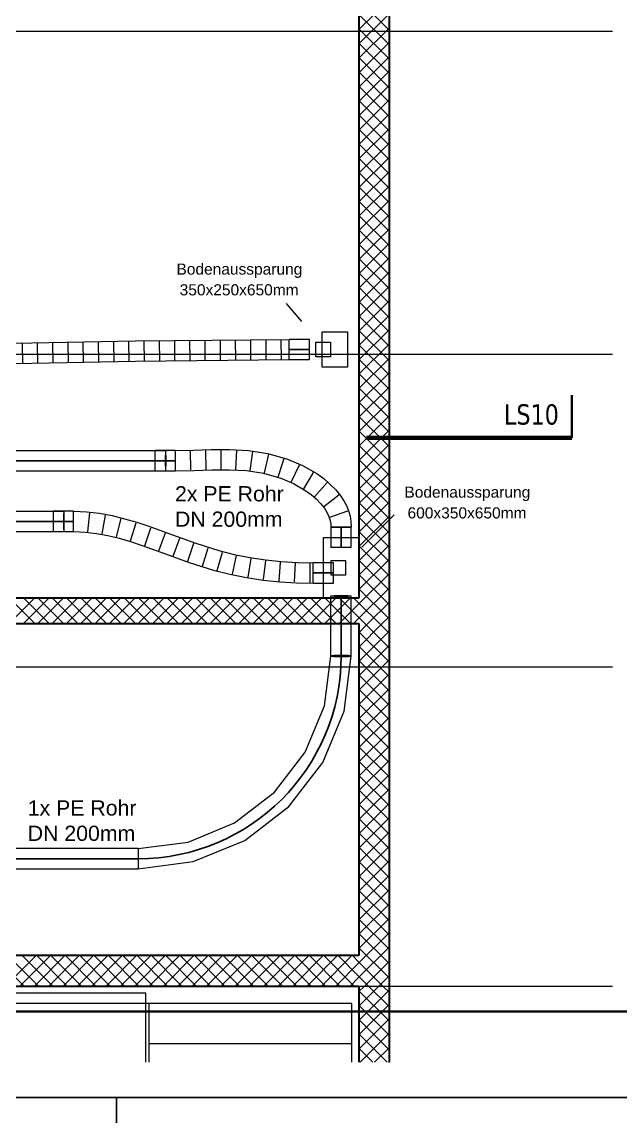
# Model space of a CAD drawing. Extents: x -982 to 937, y -179 to 616.
# Drawn here: x 174 to 292, y -179.5 to 37.4 of the extents above; entities that cross this region are included whole.
import ezdxf
from ezdxf.lldxf.tags import DXFTag

# ---------------------------------------------------------------- set-up
doc = ezdxf.new("R2010")
doc.units = 0
doc.layers.get('0').update_dxf_attribs({"lineweight": 13})
for name, color, linetype, lineweight, true_color in [('A-____-MATC-OTLN', 7, 'Strichpunkt - Mittel', 40, 0x0080ff), ('A-DETL-____-OTLN', 5, 'Continuous', 9, 0x0000ff), ('EL01_WAN_Röhre Boden', 7, 'Continuous', 13, 0xff6666), ('EL01_WAN_Röhre Boden Typ', 1, 'Continuous', 13, 0xff0000), ('G-____-____-SYMB', 7, 'Strichpunkt - Weit', 5, 0x008080)]:
    doc.layers.add(name, color=color, linetype=linetype, lineweight=lineweight, true_color=true_color)
for name, color, linetype, lineweight in [('A-DETL-GENF-HDLN', 7, '_Verdeckte Linien_', 9), ('A-WALL-____-MCUT', 7, 'Continuous', 35), ('A-WALL-____-PATT', 7, 'Continuous', 35), ('C-PRKG-____-HDLN', 7, '_Verdeckte Linien_', 9), ('S-GRID-____-OTLN', 7, 'Continuous', 5)]:
    doc.layers.add(name, color=color, linetype=linetype, lineweight=lineweight)
doc.styles.get("Standard").update_dxf_attribs({"font": 'arial.ttf'})
tags = doc.linetypes.add('_Rasterlinie_', pattern=[0.375, 0.2, -0.05, 0.075, -0.05]).pattern_tags.tags
tags[10:11] = [DXFTag(74, 4), DXFTag(75, 0), DXFTag(340, '0'), DXFTag(46, 1.0), DXFTag(50, 0.0), DXFTag(44, 0.0), DXFTag(45, 0.0)]
tags[8:9] = [DXFTag(74, 4), DXFTag(75, 0), DXFTag(340, '0'), DXFTag(46, 1.0), DXFTag(50, 0.0), DXFTag(44, 0.0), DXFTag(45, 0.0)]
tags[6:7] = [DXFTag(74, 4), DXFTag(75, 0), DXFTag(340, '0'), DXFTag(46, 1.0), DXFTag(50, 0.0), DXFTag(44, 0.0), DXFTag(45, 0.0)]
tags[4:5] = [DXFTag(74, 4), DXFTag(75, 0), DXFTag(340, '0'), DXFTag(46, 1.0), DXFTag(50, 0.0), DXFTag(44, 0.0), DXFTag(45, 0.0)]
tags = doc.linetypes.add('_Schnittlinie_', pattern=[0.3, 0.15, -0.05, 0.05, -0.05]).pattern_tags.tags
tags[10:11] = [DXFTag(74, 4), DXFTag(75, 0), DXFTag(340, '0'), DXFTag(46, 1.0), DXFTag(50, 0.0), DXFTag(44, 0.0), DXFTag(45, 0.0)]
tags[8:9] = [DXFTag(74, 4), DXFTag(75, 0), DXFTag(340, '0'), DXFTag(46, 1.0), DXFTag(50, 0.0), DXFTag(44, 0.0), DXFTag(45, 0.0)]
tags[6:7] = [DXFTag(74, 4), DXFTag(75, 0), DXFTag(340, '0'), DXFTag(46, 1.0), DXFTag(50, 0.0), DXFTag(44, 0.0), DXFTag(45, 0.0)]
tags[4:5] = [DXFTag(74, 4), DXFTag(75, 0), DXFTag(340, '0'), DXFTag(46, 1.0), DXFTag(50, 0.0), DXFTag(44, 0.0), DXFTag(45, 0.0)]
tags = doc.linetypes.add('_Strichliert - Fein_', pattern=[0.15, 0.1, -0.05]).pattern_tags.tags
tags[6:7] = [DXFTag(74, 4), DXFTag(75, 0), DXFTag(340, '0'), DXFTag(46, 1.0), DXFTag(50, 0.0), DXFTag(44, 0.0), DXFTag(45, 0.0)]
tags[4:5] = [DXFTag(74, 4), DXFTag(75, 0), DXFTag(340, '0'), DXFTag(46, 1.0), DXFTag(50, 0.0), DXFTag(44, 0.0), DXFTag(45, 0.0)]
tags = doc.linetypes.add('_Verdeckte Linien_', pattern=[0.15, 0.1, -0.05]).pattern_tags.tags
tags[6:7] = [DXFTag(74, 4), DXFTag(75, 0), DXFTag(340, '0'), DXFTag(46, 1.0), DXFTag(50, 0.0), DXFTag(44, 0.0), DXFTag(45, 0.0)]
tags[4:5] = [DXFTag(74, 4), DXFTag(75, 0), DXFTag(340, '0'), DXFTag(46, 1.0), DXFTag(50, 0.0), DXFTag(44, 0.0), DXFTag(45, 0.0)]
tags = doc.linetypes.add('ACAD_ISO03W100', pattern=[30, 12, -18]).pattern_tags.tags
tags[6:7] = [DXFTag(74, 4), DXFTag(75, 0), DXFTag(340, '0'), DXFTag(46, 0.0), DXFTag(50, 0.0), DXFTag(44, 0.0), DXFTag(45, 0.0)]
tags[4:5] = [DXFTag(74, 4), DXFTag(75, 0), DXFTag(340, '0'), DXFTag(46, 0.0), DXFTag(50, 0.0), DXFTag(44, 0.0), DXFTag(45, 0.0)]
tags = doc.linetypes.add('Strichpunkt - Mittel', pattern=[0.35, 0.15, -0.1, 0, -0.1]).pattern_tags.tags
tags[10:11] = [DXFTag(74, 4), DXFTag(75, 0), DXFTag(340, '0'), DXFTag(46, 1.0), DXFTag(50, 0.0), DXFTag(44, 0.0), DXFTag(45, 0.0)]
tags[8:9] = [DXFTag(74, 4), DXFTag(75, 0), DXFTag(340, '0'), DXFTag(46, 1.0), DXFTag(50, 0.0), DXFTag(44, 0.0), DXFTag(45, 0.0)]
tags[6:7] = [DXFTag(74, 4), DXFTag(75, 0), DXFTag(340, '0'), DXFTag(46, 1.0), DXFTag(50, 0.0), DXFTag(44, 0.0), DXFTag(45, 0.0)]
tags[4:5] = [DXFTag(74, 4), DXFTag(75, 0), DXFTag(340, '0'), DXFTag(46, 1.0), DXFTag(50, 0.0), DXFTag(44, 0.0), DXFTag(45, 0.0)]
tags = doc.linetypes.add('Strichpunkt - Weit', pattern=[0.5, 0.2, -0.15, 0, -0.15]).pattern_tags.tags
tags[10:11] = [DXFTag(74, 4), DXFTag(75, 0), DXFTag(340, '0'), DXFTag(46, 1.0), DXFTag(50, 0.0), DXFTag(44, 0.0), DXFTag(45, 0.0)]
tags[8:9] = [DXFTag(74, 4), DXFTag(75, 0), DXFTag(340, '0'), DXFTag(46, 1.0), DXFTag(50, 0.0), DXFTag(44, 0.0), DXFTag(45, 0.0)]
tags[6:7] = [DXFTag(74, 4), DXFTag(75, 0), DXFTag(340, '0'), DXFTag(46, 1.0), DXFTag(50, 0.0), DXFTag(44, 0.0), DXFTag(45, 0.0)]
tags[4:5] = [DXFTag(74, 4), DXFTag(75, 0), DXFTag(340, '0'), DXFTag(46, 1.0), DXFTag(50, 0.0), DXFTag(44, 0.0), DXFTag(45, 0.0)]
tags = doc.linetypes.add('STRICHPUNKT2', pattern=[12.7, 6.35, -3.175, 0, -3.175]).pattern_tags.tags
tags[10:11] = [DXFTag(74, 4), DXFTag(75, 0), DXFTag(340, '0'), DXFTag(46, 0.0), DXFTag(50, 0.0), DXFTag(44, 0.0), DXFTag(45, 0.0)]
tags[8:9] = [DXFTag(74, 4), DXFTag(75, 0), DXFTag(340, '0'), DXFTag(46, 0.0), DXFTag(50, 0.0), DXFTag(44, 0.0), DXFTag(45, 0.0)]
tags[6:7] = [DXFTag(74, 4), DXFTag(75, 0), DXFTag(340, '0'), DXFTag(46, 0.0), DXFTag(50, 0.0), DXFTag(44, 0.0), DXFTag(45, 0.0)]
tags[4:5] = [DXFTag(74, 4), DXFTag(75, 0), DXFTag(340, '0'), DXFTag(46, 0.0), DXFTag(50, 0.0), DXFTag(44, 0.0), DXFTag(45, 0.0)]

# ---------------------------------------------------------------- blocks, each defined once
blk = doc.blocks.new('Referenz-A0UJ2GQRXE', base_point=(-954.02, -167.52))
at = {"layer": 'A-____-MATC-OTLN', "color": 0, "linetype": 'Strichpunkt - Mittel', "ltscale": 0.4}
blk.add_line((-948.54, -157.51), (367.82, -157.51), dxfattribs=at)
at = {"layer": 'A-DETL-____-OTLN', "color": 0, "linetype": '_Strichliert - Fein_', "ltscale": 0.13}
blk.add_ellipse((-9426.94, -451.28), major_axis=(9731, 283.76), ratio=1, start_param=0, end_param=0.03168, dxfattribs=at)
at = {"layer": 'A-DETL-GENF-HDLN', "color": 0, "linetype": '_Verdeckte Linien_', "ltscale": 0.13}
for p, q in [((198.94, -155.91), (198.94, -163.91)), ((238.94, -155.91), (198.94, -155.91)), ((238.94, -163.91), (238.94, -155.91)), ((198.94, -163.91), (198.94, -167.52)), ((238.94, -163.91), (198.94, -163.91)), ((238.94, -163.91), (198.94, -163.91)), ((238.94, -167.52), (238.94, -163.91))]:
    blk.add_line(p, q, dxfattribs=at)
at = {"layer": 'A-WALL-____-MCUT', "color": 0, "linetype": 'Continuous', "ltscale": 0.35}
for p, q in [((246.34, -152.51), (246.34, 522.59)), ((240.34, 68.89), (240.34, -76.11)), ((240.34, -76.11), (99.74, -76.11)), ((99.74, -81.11), (240.34, -81.11)), ((240.34, -81.11), (240.34, -146.51)), ((240.34, -146.51), (99.74, -146.51)), ((90.34, -152.51), (240.34, -152.51)), ((240.34, -152.51), (240.34, -167.52)), ((246.34, -167.52), (246.34, -152.51))]:
    blk.add_line(p, q, dxfattribs=at)
at = {"layer": 'A-WALL-____-PATT', "color": 0, "linetype": 'Continuous', "lineweight": 9, "ltscale": 0.13}
for p, q in [((240.34, 35.91), (246.34, 41.91)), ((246.34, 35.72), (240.34, 41.72)), ((240.34, 33.08), (246.34, 39.08)), ((246.34, 32.89), (240.34, 38.89)), ((240.34, 30.25), (246.34, 36.25)), ((246.34, 30.06), (240.34, 36.06)), ((240.34, 27.42), (246.34, 33.42)), ((246.34, 27.23), (240.34, 33.23)), ((240.34, 24.59), (246.34, 30.59)), ((246.34, 24.4), (240.34, 30.4)), ((240.34, 21.76), (246.34, 27.76)), ((246.34, 21.57), (240.34, 27.57)), ((240.34, 18.94), (246.34, 24.94)), ((246.34, 18.75), (240.34, 24.75)), ((240.34, 16.11), (246.34, 22.11)), ((246.34, 15.92), (240.34, 21.92)), ((240.34, 13.28), (246.34, 19.28)), ((246.34, 13.09), (240.34, 19.09)), ((240.34, 10.45), (246.34, 16.45)), ((246.34, 10.26), (240.34, 16.26)), ((240.34, 7.62), (246.34, 13.62)), ((246.34, 7.43), (240.34, 13.43)), ((240.34, 4.79), (246.34, 10.79)), ((246.34, 4.6), (240.34, 10.6)), ((240.34, 1.96), (246.34, 7.96)), ((246.34, 1.78), (240.34, 7.78)), ((240.34, -0.86), (246.34, 5.14)), ((246.34, -1.05), (240.34, 4.95)), ((240.34, -3.69), (246.34, 2.31)), ((246.34, -3.88), (240.34, 2.12)), ((240.34, -6.52), (246.34, -0.52)), ((246.34, -6.71), (240.34, -0.71)), ((240.34, -9.35), (246.34, -3.35)), ((246.34, -9.54), (240.34, -3.54)), ((240.34, -12.18), (246.34, -6.18)), ((246.34, -12.37), (240.34, -6.37)), ((240.34, -15.01), (246.34, -9.01)), ((246.34, -15.19), (240.34, -9.19)), ((240.34, -17.83), (246.34, -11.83)), ((246.34, -18.02), (240.34, -12.02)), ((240.34, -20.66), (246.34, -14.66)), ((246.34, -20.85), (240.34, -14.85)), ((240.34, -23.49), (246.34, -17.49)), ((246.34, -23.68), (240.34, -17.68)), ((240.34, -26.32), (246.34, -20.32)), ((246.34, -26.51), (240.34, -20.51)), ((240.34, -29.15), (246.34, -23.15)), ((246.34, -29.34), (240.34, -23.34)), ((240.34, -31.98), (246.34, -25.98)), ((246.34, -32.17), (240.34, -26.17)), ((240.34, -34.8), (246.34, -28.8)), ((246.34, -34.99), (240.34, -28.99)), ((240.34, -37.63), (246.34, -31.63)), ((246.34, -37.82), (240.34, -31.82)), ((240.34, -40.46), (246.34, -34.46)), ((246.34, -40.65), (240.34, -34.65)), ((240.34, -43.29), (246.34, -37.29)), ((246.34, -43.48), (240.34, -37.48)), ((240.34, -46.12), (246.34, -40.12)), ((246.34, -46.31), (240.34, -40.31)), ((240.34, -48.95), (246.34, -42.95)), ((246.34, -49.14), (240.34, -43.14)), ((240.34, -51.78), (246.34, -45.78)), ((246.34, -51.96), (240.34, -45.96)), ((240.34, -54.6), (246.34, -48.6)), ((246.34, -54.79), (240.34, -48.79)), ((240.34, -57.43), (246.34, -51.43)), ((246.34, -57.62), (240.34, -51.62)), ((240.34, -60.26), (246.34, -54.26)), ((246.34, -60.45), (240.34, -54.45)), ((240.34, -63.09), (246.34, -57.09)), ((246.34, -63.28), (240.34, -57.28)), ((240.34, -65.92), (246.34, -59.92)), ((246.34, -66.11), (240.34, -60.11)), ((240.34, -68.75), (246.34, -62.75)), ((246.34, -68.93), (240.34, -62.93)), ((240.34, -71.57), (246.34, -65.57)), ((246.34, -71.76), (240.34, -65.76)), ((240.34, -74.4), (246.34, -68.4)), ((246.34, -74.59), (240.34, -68.59)), ((240.34, -77.23), (246.34, -71.23)), ((246.34, -77.42), (240.34, -71.42)), ((240.34, -80.06), (246.34, -74.06)), ((246.34, -80.25), (240.34, -74.25)), ((171.41, -81.11), (176.41, -76.11)), ((176.49, -81.11), (171.49, -76.11)), ((174.24, -81.11), (179.24, -76.11)), ((179.32, -81.11), (174.32, -76.11)), ((177.07, -81.11), (182.07, -76.11)), ((182.15, -81.11), (177.15, -76.11)), ((179.9, -81.11), (184.9, -76.11)), ((184.97, -81.11), (179.97, -76.11)), ((182.72, -81.11), (187.72, -76.11)), ((187.8, -81.11), (182.8, -76.11)), ((185.55, -81.11), (190.55, -76.11)), ((190.63, -81.11), (185.63, -76.11)), ((188.38, -81.11), (193.38, -76.11)), ((193.46, -81.11), (188.46, -76.11)), ((191.21, -81.11), (196.21, -76.11)), ((196.29, -81.11), (191.29, -76.11)), ((194.04, -81.11), (199.04, -76.11)), ((199.12, -81.11), (194.12, -76.11)), ((196.87, -81.11), (201.87, -76.11)), ((201.94, -81.11), (196.94, -76.11)), ((199.7, -81.11), (204.7, -76.11)), ((204.77, -81.11), (199.77, -76.11)), ((202.52, -81.11), (207.52, -76.11)), ((207.6, -81.11), (202.6, -76.11)), ((205.35, -81.11), (210.35, -76.11)), ((210.43, -81.11), (205.43, -76.11)), ((208.18, -81.11), (213.18, -76.11)), ((213.26, -81.11), (208.26, -76.11)), ((211.01, -81.11), (216.01, -76.11)), ((216.09, -81.11), (211.09, -76.11)), ((213.84, -81.11), (218.84, -76.11)), ((218.92, -81.11), (213.92, -76.11)), ((216.67, -81.11), (221.67, -76.11)), ((221.74, -81.11), (216.74, -76.11)), ((219.49, -81.11), (224.49, -76.11)), ((224.57, -81.11), (219.57, -76.11)), ((222.32, -81.11), (227.32, -76.11)), ((227.4, -81.11), (222.4, -76.11)), ((225.15, -81.11), (230.15, -76.11)), ((230.23, -81.11), (225.23, -76.11)), ((227.98, -81.11), (232.98, -76.11)), ((233.06, -81.11), (228.06, -76.11)), ((230.81, -81.11), (235.81, -76.11)), ((235.89, -81.11), (230.89, -76.11)), ((233.64, -81.11), (238.64, -76.11)), ((238.71, -81.11), (233.71, -76.11)), ((236.47, -81.11), (240.34, -77.23)), ((240.34, -79.91), (236.54, -76.11)), ((240.34, -77.08), (239.37, -76.11)), ((244.37, -81.11), (240.34, -77.08)), ((242.12, -81.11), (246.34, -76.89)), ((239.29, -81.11), (240.34, -80.06)), ((241.54, -81.11), (240.34, -79.91)), ((244.95, -81.11), (246.34, -79.72)), ((240.34, -82.89), (242.12, -81.11)), ((240.34, -85.72), (244.95, -81.11)), ((246.34, -85.91), (241.54, -81.11)), ((246.34, -83.08), (244.37, -81.11)), ((240.34, -88.54), (246.34, -82.54)), ((246.34, -88.73), (240.34, -82.73)), ((240.34, -91.37), (246.34, -85.37)), ((246.34, -91.56), (240.34, -85.56)), ((240.34, -94.2), (246.34, -88.2)), ((246.34, -94.39), (240.34, -88.39)), ((240.34, -97.03), (246.34, -91.03)), ((246.34, -97.22), (240.34, -91.22)), ((240.34, -99.86), (246.34, -93.86)), ((246.34, -100.05), (240.34, -94.05)), ((240.34, -102.69), (246.34, -96.69)), ((246.34, -102.88), (240.34, -96.88)), ((240.34, -105.52), (246.34, -99.52)), ((246.34, -105.7), (240.34, -99.7)), ((240.34, -108.34), (246.34, -102.34)), ((246.34, -108.53), (240.34, -102.53)), ((240.34, -111.17), (246.34, -105.17)), ((246.34, -111.36), (240.34, -105.36)), ((240.34, -114), (246.34, -108)), ((246.34, -114.19), (240.34, -108.19)), ((240.34, -116.83), (246.34, -110.83)), ((246.34, -117.02), (240.34, -111.02)), ((240.34, -119.66), (246.34, -113.66)), ((246.34, -119.85), (240.34, -113.85)), ((240.34, -122.49), (246.34, -116.49)), ((246.34, -122.67), (240.34, -116.67)), ((240.34, -125.31), (246.34, -119.31)), ((246.34, -125.5), (240.34, -119.5)), ((240.34, -128.14), (246.34, -122.14)), ((246.34, -128.33), (240.34, -122.33)), ((240.34, -130.97), (246.34, -124.97)), ((246.34, -131.16), (240.34, -125.16)), ((240.34, -133.8), (246.34, -127.8)), ((246.34, -133.99), (240.34, -127.99)), ((240.34, -136.63), (246.34, -130.63)), ((246.34, -136.82), (240.34, -130.82)), ((240.34, -139.46), (246.34, -133.46)), ((246.34, -139.65), (240.34, -133.65)), ((240.34, -142.29), (246.34, -136.29)), ((246.34, -142.47), (240.34, -136.47)), ((240.34, -145.11), (246.34, -139.11)), ((246.34, -145.3), (240.34, -139.3)), ((240.34, -147.94), (246.34, -141.94)), ((246.34, -148.13), (240.34, -142.13)), ((240.34, -150.77), (246.34, -144.77)), ((246.34, -150.96), (240.34, -144.96)), ((174.35, -152.51), (168.35, -146.51)), ((170.72, -152.51), (176.72, -146.51)), ((177.18, -152.51), (171.18, -146.51)), ((173.55, -152.51), (179.55, -146.51)), ((180.01, -152.51), (174.01, -146.51)), ((176.38, -152.51), (182.38, -146.51)), ((182.84, -152.51), (176.84, -146.51)), ((179.21, -152.51), (185.21, -146.51)), ((185.66, -152.51), (179.66, -146.51)), ((182.04, -152.51), (188.04, -146.51)), ((188.49, -152.51), (182.49, -146.51)), ((184.86, -152.51), (190.86, -146.51)), ((191.32, -152.51), (185.32, -146.51)), ((187.69, -152.51), (193.69, -146.51)), ((194.15, -152.51), (188.15, -146.51)), ((190.52, -152.51), (196.52, -146.51)), ((196.98, -152.51), (190.98, -146.51)), ((193.35, -152.51), (199.35, -146.51)), ((199.81, -152.51), (193.81, -146.51)), ((196.18, -152.51), (202.18, -146.51)), ((202.63, -152.51), (196.63, -146.51)), ((199.01, -152.51), (205.01, -146.51)), ((205.46, -152.51), (199.46, -146.51)), ((201.83, -152.51), (207.83, -146.51)), ((208.29, -152.51), (202.29, -146.51)), ((204.66, -152.51), (210.66, -146.51)), ((211.12, -152.51), (205.12, -146.51)), ((207.49, -152.51), (213.49, -146.51)), ((213.95, -152.51), (207.95, -146.51)), ((210.32, -152.51), (216.32, -146.51)), ((216.78, -152.51), (210.78, -146.51)), ((213.15, -152.51), (219.15, -146.51)), ((219.6, -152.51), (213.6, -146.51)), ((215.98, -152.51), (221.98, -146.51)), ((222.43, -152.51), (216.43, -146.51)), ((218.81, -152.51), (224.81, -146.51)), ((225.26, -152.51), (219.26, -146.51)), ((221.63, -152.51), (227.63, -146.51)), ((228.09, -152.51), (222.09, -146.51)), ((224.46, -152.51), (230.46, -146.51)), ((230.92, -152.51), (224.92, -146.51)), ((227.29, -152.51), (233.29, -146.51)), ((233.75, -152.51), (227.75, -146.51)), ((230.12, -152.51), (236.12, -146.51)), ((236.58, -152.51), (230.58, -146.51)), ((232.95, -152.51), (238.95, -146.51)), ((239.4, -152.51), (233.4, -146.51)), ((240.34, -150.62), (236.23, -146.51)), ((240.34, -147.79), (239.06, -146.51)), ((235.78, -152.51), (240.34, -147.94)), ((245.06, -152.51), (240.34, -147.79)), ((241.43, -152.51), (246.34, -147.6)), ((238.6, -152.51), (240.34, -150.77)), ((242.23, -152.51), (240.34, -150.62)), ((244.26, -152.51), (246.34, -150.43)), ((240.34, -153.6), (241.43, -152.51)), ((240.34, -156.43), (244.26, -152.51)), ((240.34, -159.26), (246.34, -153.26)), ((246.34, -159.44), (240.34, -153.44)), ((246.34, -156.62), (242.23, -152.51)), ((246.34, -153.79), (245.06, -152.51)), ((240.34, -162.08), (246.34, -156.08)), ((246.34, -162.27), (240.34, -156.27)), ((240.34, -164.91), (246.34, -158.91)), ((246.34, -165.1), (240.34, -159.1)), ((245.93, -167.52), (240.34, -161.93)), ((240.56, -167.52), (246.34, -161.74)), ((243.1, -167.52), (240.34, -164.76)), ((243.39, -167.52), (246.34, -164.57)), ((246.22, -167.52), (246.34, -167.4))]:
    blk.add_line(p, q, dxfattribs=at)
at = {"layer": 'C-PRKG-____-HDLN', "color": 0, "linetype": '_Verdeckte Linien_', "ltscale": 0.13}
for p, q in [((198.34, -153.9), (156.34, -153.9)), ((198.34, -167.52), (198.34, -153.9)), ((198.94, -155.91), (156.94, -155.91))]:
    blk.add_line(p, q, dxfattribs=at)
at = {"layer": 'G-____-____-SYMB', "color": 0, "linetype": 'Continuous', "lineweight": 40, "ltscale": 0.4}
blk.add_line((282.28, -36.08), (282.28, -44.51), dxfattribs=at)
at = {"layer": 'G-____-____-SYMB', "color": 0, "linetype": '_Schnittlinie_', "lineweight": 70, "ltscale": 0.7}
blk.add_line((241.87, -44.51), (282.28, -44.51), dxfattribs=at)
at = {"layer": 'S-GRID-____-OTLN', "color": 0, "linetype": '_Rasterlinie_', "ltscale": 0.13}
for p, q in [((-948.54, 35.59), (290.33, 35.59)), ((-948.54, -28.01), (290.33, -28.01)), ((-948.54, -89.61), (290.33, -89.61)), ((-948.54, -152.51), (290.33, -152.51))]:
    blk.add_line(p, q, dxfattribs=at)
at = {"layer": 'G-____-____-SYMB', "color": 0, "linetype": 'Continuous', "ltscale": 0.13, "insert": (268.93, -37.9), "char_height": 4, "attachment_point": 1}
blk.add_mtext('{\\W0.8;\\fVerdana;LS10}', dxfattribs=at)
blk = doc.blocks.new('Wickelfalzrohr-A0UJ2GTZXE', base_point=(102.18, -62.97))
at = {"color": 0, "linetype": 'ByBlock', "lineweight": -2, "ltscale": 0.13}
for p, q in [((102.26, -58.97), (182.2, -58.97)), ((102.26, -62.97), (182.2, -62.97))]:
    blk.add_line(p, q, dxfattribs=at)
at = {"color": 0, "linetype": 'STRICHPUNKT2', "lineweight": 25, "ltscale": 0.25}
blk.add_line((182.2, -60.97), (102.26, -60.97), dxfattribs=at)
at = {"color": 0, "linetype": 'ByBlock', "lineweight": -2, "ltscale": 0.13, "extrusion": (0, 0, -1)}
for centre in [(102.26, -60.97), (182.2, -60.97)]:
    blk.add_ellipse(centre, major_axis=(0, -2), ratio=0.036094, dxfattribs=at)
blk = doc.blocks.new('Bauteilbeschriftung-A0UJ2GV3XE', base_point=(175.08, -123.91))
at = {"color": 0, "lineweight": -2, "char_height": 3, "attachment_point": 1}
for s, insert in [('{\\fArial;1x PE Rohr}', (175.08, -115.91)), ('{\\fArial;DN 200mm}', (175.08, -120.91))]:
    blk.add_mtext(s, dxfattribs=dict(at, insert=insert))
blk = doc.blocks.new('Bauteilbeschriftung-A0UJ2GV9XE', base_point=(204.1, -62.03))
at = {"color": 0, "lineweight": -2, "char_height": 3, "attachment_point": 1}
for s, insert in [('{\\fArial;2x PE Rohr}', (204.1, -54.03)), ('{\\fArial;DN 200mm}', (204.1, -59.03))]:
    blk.add_mtext(s, dxfattribs=dict(at, insert=insert))
blk = doc.blocks.new('Wickelfalzrohr-A0UJ2GVBXE', base_point=(102.26, -51.02))
at = {"color": 0, "linetype": 'ByBlock', "lineweight": -2, "ltscale": 0.13}
for p, q in [((102.34, -47.02), (202.26, -47.02)), ((102.34, -51.02), (202.26, -51.02))]:
    blk.add_line(p, q, dxfattribs=at)
at = {"color": 0, "linetype": 'STRICHPUNKT2', "lineweight": 25, "ltscale": 0.25}
blk.add_line((202.26, -49.02), (102.34, -49.02), dxfattribs=at)
at = {"color": 0, "linetype": 'ByBlock', "lineweight": -2, "ltscale": 0.13, "extrusion": (0, 0, -1)}
for centre in [(102.34, -49.02), (202.26, -49.02)]:
    blk.add_ellipse(centre, major_axis=(0, -2), ratio=0.038238, dxfattribs=at)
blk = doc.blocks.new('Bogen-A0UJ2GVLXE', base_point=(196.84, -129.43))
at = {"color": 0, "linetype": 'ByBlock', "lineweight": -2, "ltscale": 0.13}
for p, q in [((233.55, -97.31), (234.84, -87.49)), ((237.41, -98.34), (238.84, -87.49)), ((229.75, -106.46), (233.55, -97.31)), ((233.22, -108.46), (237.41, -98.34)), ((223.71, -114.32), (229.75, -106.46)), ((226.54, -117.14), (233.22, -108.46)), ((215.84, -120.35), (223.71, -114.32)), ((217.84, -123.81), (226.54, -117.14)), ((206.68, -124.14), (215.84, -120.35)), ((196.84, -125.43), (206.68, -124.14)), ((196.84, -125.43), (196.84, -129.43)), ((207.71, -127.99), (217.84, -123.81)), ((196.84, -129.42), (207.71, -127.99))]:
    blk.add_line(p, q, dxfattribs=at)
at = {"color": 0, "linetype": 'STRICHPUNKT2', "lineweight": 25, "ltscale": 0.25, "extrusion": (0, 0, -1)}
blk.add_ellipse((196.84, -87.49), major_axis=(40, 0), ratio=0.998389, start_param=0, end_param=1.570796, dxfattribs=at)
at = {"color": 0, "linetype": 'ByBlock', "lineweight": -2, "ltscale": 0.13, "extrusion": (0, 0, -1)}
blk.add_ellipse((236.84, -87.49), major_axis=(2, 0), ratio=0.056743, dxfattribs=at)
blk = doc.blocks.new('MText-A0UJ2GWZXE', base_point=(249.31, -60.39))
at = {"color": 0, "lineweight": -2, "char_height": 2.1875, "attachment_point": 1}
for s, insert in [('{\\fArial;Bodenaussparung}', (249.31, -54.11)), ('{\\fArial;600x350x650mm}', (249.93, -58.2))]:
    blk.add_mtext(s, dxfattribs=dict(at, insert=insert))
blk = doc.blocks.new('Bodendose (multi) UP-A0UJ2GX7XE', base_point=(234.88, -71.53))
at = {"color": 0, "linetype": 'ByBlock', "lineweight": -2, "ltscale": 0.13}
for p, q in [((234.88, -71.53), (234.88, -68.69)), ((234.88, -68.69), (237.72, -68.69)), ((237.72, -68.69), (237.72, -71.53)), ((237.72, -71.53), (234.88, -71.53))]:
    blk.add_line(p, q, dxfattribs=at)
blk = doc.blocks.new('MText-A0UJ2GX9XE', base_point=(204.39, -16.45))
at = {"color": 0, "lineweight": -2, "char_height": 2.1875, "attachment_point": 1}
for s, insert in [('{\\fArial;Bodenaussparung}', (204.39, -10.17)), ('{\\fArial;350x250x650mm}', (205.02, -14.26))]:
    blk.add_mtext(s, dxfattribs=dict(at, insert=insert))
blk = doc.blocks.new('Wickelfalzrohr-A0UJ2GXZXE', base_point=(180.13, -62.97))
at = {"color": 0, "linetype": 'ByBlock', "lineweight": -2, "ltscale": 0.13}
for p, q in [((184.13, -58.97), (180.13, -58.97)), ((180.13, -60.14), (180.13, -58.97)), ((180.13, -61.79), (180.13, -60.14)), ((184.13, -60.14), (184.13, -58.97)), ((184.13, -61.79), (184.13, -60.14)), ((180.13, -62.97), (180.13, -61.79)), ((184.13, -62.97), (184.13, -61.79)), ((180.13, -62.97), (184.13, -62.97))]:
    blk.add_line(p, q, dxfattribs=at)
at = {"color": 0, "linetype": 'STRICHPUNKT2', "lineweight": 25, "ltscale": 0.25}
blk.add_line((180.13, -60.97), (184.13, -60.97), dxfattribs=at)
blk = doc.blocks.new('Wickelfalzrohr-A0UJ2GY1XE', base_point=(226.6, -29.11))
at = {"color": 0, "linetype": 'ByBlock', "lineweight": -2, "ltscale": 0.13}
for p, q in [((230.6, -25.11), (226.6, -25.11)), ((226.6, -26.28), (226.6, -25.11)), ((230.6, -26.28), (230.6, -25.11)), ((226.6, -27.94), (226.6, -26.28)), ((226.6, -29.11), (226.6, -27.94)), ((230.6, -27.94), (230.6, -26.28)), ((230.6, -29.11), (230.6, -27.94)), ((226.6, -29.11), (230.6, -29.11))]:
    blk.add_line(p, q, dxfattribs=at)
at = {"color": 0, "linetype": 'STRICHPUNKT2', "lineweight": 25, "ltscale": 0.25}
blk.add_line((226.6, -27.11), (230.6, -27.11), dxfattribs=at)
blk = doc.blocks.new('Flexrohr-A0UJ2GY5XE', base_point=(184.13, -73.11))
at = {"color": 0, "linetype": 'ByBlock', "lineweight": -2, "ltscale": 0.13}
for p, q in [((184.13, -62.97), (184.13, -58.97)), ((184.13, -58.97), (186.7, -59.07)), ((186.7, -59.07), (189.23, -59.37)), ((186.94, -63.01), (187.31, -59.27)), ((189.23, -59.37), (191.71, -59.84)), ((189.75, -63.42), (190.43, -59.72)), ((191.71, -59.84), (194.15, -60.44)), ((192.55, -64.04), (193.48, -60.4)), ((194.15, -60.44), (196.55, -61.14)), ((195.35, -64.83), (196.46, -61.24)), ((196.55, -61.14), (198.94, -61.93)), ((198.13, -65.76), (199.37, -62.21)), ((198.94, -61.93), (203.58, -63.6)), ((184.13, -62.97), (186.38, -63.06)), ((186.38, -63.06), (188.62, -63.33)), ((188.62, -63.33), (190.86, -63.75)), ((190.86, -63.75), (193.11, -64.3)), ((193.11, -64.3), (195.36, -64.96)), ((195.36, -64.96), (197.62, -65.7)), ((200.94, -66.78), (202.21, -63.24)), ((203.58, -63.6), (208.18, -65.27)), ((203.77, -67.8), (205.02, -64.25)), ((197.62, -65.7), (202.22, -67.36)), ((206.61, -68.83), (207.82, -65.27)), ((208.18, -65.27), (212.77, -66.73)), ((209.51, -69.76), (210.63, -66.18)), ((212.44, -70.65), (213.44, -67.02)), ((212.77, -66.73), (215.79, -67.49)), ((202.22, -67.36), (206.89, -69.06)), ((206.89, -69.06), (211.66, -70.57)), ((215.46, -71.38), (216.25, -67.7)), ((215.79, -67.49), (218.86, -68.1)), ((218.49, -71.96), (219.11, -68.26)), ((218.86, -68.1), (221.96, -68.55)), ((221.54, -72.41), (222, -68.68)), ((221.96, -68.55), (225.07, -68.87)), ((224.6, -72.72), (224.91, -68.97)), ((225.07, -68.87), (228.2, -69.05)), ((227.67, -72.9), (227.83, -69.15)), ((228.2, -69.05), (231.34, -69.11)), ((230.73, -72.98), (230.76, -69.22)), ((231.34, -73.11), (231.34, -69.11)), ((211.66, -70.57), (214.92, -71.39)), ((214.92, -71.39), (218.18, -72.04)), ((218.18, -72.04), (221.46, -72.52)), ((221.46, -72.52), (224.76, -72.85)), ((224.76, -72.85), (228.05, -73.05)), ((228.05, -73.05), (231.34, -73.11))]:
    blk.add_line(p, q, dxfattribs=at)
blk = doc.blocks.new('Wickelfalzrohr-A0UJ2GY9XE', base_point=(231.34, -73.11))
at = {"color": 0, "linetype": 'ByBlock', "lineweight": -2, "ltscale": 0.13}
for p, q in [((235.34, -69.11), (231.34, -69.11)), ((231.34, -70.28), (231.34, -69.11)), ((235.34, -70.28), (235.34, -69.11)), ((231.34, -71.94), (231.34, -70.28)), ((235.34, -71.94), (235.34, -70.28)), ((231.34, -73.11), (231.34, -71.94)), ((231.34, -73.11), (235.34, -73.11)), ((235.34, -73.11), (235.34, -71.94))]:
    blk.add_line(p, q, dxfattribs=at)
at = {"color": 0, "linetype": 'STRICHPUNKT2', "lineweight": 25, "ltscale": 0.25}
blk.add_line((231.34, -71.11), (235.34, -71.11), dxfattribs=at)
blk = doc.blocks.new('Wickelfalzrohr-A0UJ2GYLXE', base_point=(234.84, -66.11))
at = {"color": 0, "linetype": 'ByBlock', "lineweight": -2, "ltscale": 0.13}
for p, q in [((234.84, -62.11), (234.84, -66.11)), ((236.01, -62.11), (234.84, -62.11)), ((237.67, -62.11), (236.01, -62.11)), ((238.84, -62.11), (237.67, -62.11)), ((238.84, -66.11), (238.84, -62.11)), ((236.01, -66.11), (234.84, -66.11)), ((237.67, -66.11), (236.01, -66.11)), ((238.84, -66.11), (237.67, -66.11))]:
    blk.add_line(p, q, dxfattribs=at)
at = {"color": 0, "linetype": 'STRICHPUNKT2', "lineweight": 25, "ltscale": 0.25}
blk.add_line((236.84, -66.11), (236.84, -62.11), dxfattribs=at)
blk = doc.blocks.new('Flexrohr-A0UJ2GYTXE', base_point=(204.2, -62.11))
at = {"color": 0, "linetype": 'ByBlock', "lineweight": -2, "ltscale": 0.13}
for p, q in [((204.2, -47.02), (207.7, -46.95)), ((204.2, -51.02), (204.2, -47.02)), ((207.24, -50.84), (207.15, -47.08)), ((207.7, -46.95), (211.25, -46.82)), ((210.24, -50.74), (210.15, -46.98)), ((211.25, -46.82), (214.87, -46.79)), ((213.19, -50.68), (213.2, -46.92)), ((214.87, -46.79), (218.58, -46.98)), ((216.09, -50.74), (216.29, -46.98)), ((218.58, -46.98), (222.39, -47.57)), ((218.94, -50.96), (219.42, -47.23)), ((222.39, -47.57), (226.25, -48.68)), ((221.72, -51.4), (222.56, -47.74)), ((224.44, -52.19), (225.61, -48.61)), ((226.25, -48.68), (229.24, -49.96)), ((227, -53.22), (228.61, -49.81)), ((204.2, -51.02), (207.81, -50.94)), ((207.81, -50.94), (211.34, -50.82)), ((211.34, -50.82), (214.79, -50.79)), ((214.79, -50.79), (218.17, -50.96)), ((218.17, -50.96), (221.53, -51.47)), ((221.53, -51.47), (224.94, -52.45)), ((229.24, -49.96), (232.02, -51.56)), ((229.47, -54.57), (231.4, -51.34)), ((232.02, -51.56), (233.4, -52.55)), ((224.94, -52.45), (227.44, -53.53)), ((227.44, -53.53), (229.9, -54.95)), ((231.62, -56.13), (234.09, -53.29)), ((233.4, -52.55), (234.64, -53.61)), ((234.64, -53.61), (235.78, -54.76)), ((229.9, -54.95), (230.94, -55.7)), ((230.94, -55.7), (231.92, -56.54)), ((233.43, -58.04), (236.4, -55.73)), ((235.78, -54.76), (236.76, -55.99)), ((236.76, -55.99), (237.37, -56.92)), ((231.92, -56.54), (232.79, -57.42)), ((232.79, -57.42), (233.54, -58.36)), ((233.54, -58.36), (233.92, -58.95)), ((237.37, -56.92), (237.87, -57.86)), ((237.87, -57.86), (238.28, -58.86)), ((233.92, -58.95), (234.25, -59.57)), ((234.25, -59.57), (234.51, -60.19)), ((234.51, -60.19), (234.69, -60.82)), ((234.61, -60.12), (238.15, -58.86)), ((238.28, -58.86), (238.59, -59.91)), ((238.59, -59.91), (238.78, -60.99)), ((234.69, -60.82), (234.8, -61.46)), ((234.8, -61.46), (234.84, -62.11)), ((234.84, -62.11), (238.84, -62.11)), ((238.78, -60.99), (238.84, -62.11))]:
    blk.add_line(p, q, dxfattribs=at)
blk = doc.blocks.new('Flexrohr-A0UJ2GZFXE', base_point=(-31.28, -30.25))
at = {"color": 0, "linetype": 'ByBlock', "lineweight": -2, "ltscale": 0.13}
for p, q in [((165.89, -26.01), (196.26, -25.43)), ((174.09, -29.74), (174.04, -25.98)), ((177.09, -29.68), (177.03, -25.92)), ((180.09, -29.62), (180.03, -25.86)), ((183.09, -29.57), (183.03, -25.81)), ((186.09, -29.51), (186.03, -25.75)), ((189.09, -29.45), (189.03, -25.69)), ((192.09, -29.39), (192.03, -25.64)), ((195.09, -29.34), (195.03, -25.58)), ((196.26, -25.43), (226.6, -25.11)), ((198.08, -29.29), (198.03, -25.54)), ((201.08, -29.26), (201.03, -25.5)), ((204.08, -29.23), (204.04, -25.47)), ((207.07, -29.2), (207.04, -25.44)), ((210.07, -29.17), (210.04, -25.41)), ((213.07, -29.13), (213.04, -25.37)), ((216.07, -29.1), (216.05, -25.34)), ((219.06, -29.07), (219.05, -25.31)), ((222.06, -29.04), (222.05, -25.28)), ((225.06, -29), (225.05, -25.24)), ((226.6, -29.11), (226.6, -25.11)), ((165.94, -30.01), (196.32, -29.43)), ((196.32, -29.43), (226.6, -29.11))]:
    blk.add_line(p, q, dxfattribs=at)
blk = doc.blocks.new('Wickelfalzrohr-A0UJ2H0PXE', base_point=(200.2, -51.02))
at = {"color": 0, "linetype": 'ByBlock', "lineweight": -2, "ltscale": 0.13}
for p, q in [((204.2, -47.02), (200.2, -47.02)), ((200.2, -48.19), (200.2, -47.02)), ((204.2, -48.19), (204.2, -47.02)), ((200.2, -49.84), (200.2, -48.19)), ((200.2, -51.02), (200.2, -49.84)), ((204.2, -49.84), (204.2, -48.19)), ((204.2, -51.02), (204.2, -49.84)), ((200.2, -51.02), (204.2, -51.02))]:
    blk.add_line(p, q, dxfattribs=at)
at = {"color": 0, "linetype": 'STRICHPUNKT2', "lineweight": 25, "ltscale": 0.25}
blk.add_line((200.2, -49.02), (204.2, -49.02), dxfattribs=at)
blk = doc.blocks.new('Polylinie-A0UJ2H13XE', base_point=(233.34, -76.11))
at = {"color": 0, "lineweight": -2}
for p, q in [((233.34, -64.11), (240.34, -64.11)), ((233.34, -65.77), (233.34, -64.11)), ((240.34, -64.11), (240.34, -76.11)), ((233.34, -71.11), (233.34, -65.77)), ((233.34, -76.11), (233.34, -71.11)), ((240.34, -76.11), (233.34, -76.11))]:
    blk.add_line(p, q, dxfattribs=at)
blk = doc.blocks.new('Polylinie-A0UJ2H17XE', base_point=(233.1, -30.61))
at = {"color": 0, "lineweight": -2}
for p, q in [((233.1, -23.61), (238.1, -23.61)), ((233.1, -30.61), (233.1, -23.61)), ((238.1, -23.61), (238.1, -30.61)), ((238.1, -30.61), (233.1, -30.61))]:
    blk.add_line(p, q, dxfattribs=at)
blk = doc.blocks.new('Wickelfalzrohr-A0UJ2H1JXE', base_point=(140.99, -129.43))
at = {"color": 0, "linetype": 'ByBlock', "lineweight": -2, "ltscale": 0.13}
for p, q in [((196.84, -125.43), (140.99, -125.43)), ((140.99, -125.43), (140.99, -126.6)), ((196.84, -125.43), (196.84, -126.6)), ((140.99, -126.6), (140.99, -128.25)), ((196.84, -126.6), (196.84, -128.25)), ((140.99, -128.25), (140.99, -129.43)), ((140.99, -129.43), (196.84, -129.43)), ((196.84, -128.25), (196.84, -129.43))]:
    blk.add_line(p, q, dxfattribs=at)
at = {"color": 0, "linetype": 'STRICHPUNKT2', "lineweight": 25, "ltscale": 0.25}
blk.add_line((196.84, -127.43), (140.99, -127.43), dxfattribs=at)
blk = doc.blocks.new('Wickelfalzrohr-A0UJ2H29XE', base_point=(234.84, -87.6))
at = {"color": 0, "linetype": 'ByBlock', "lineweight": -2, "ltscale": 0.13}
for p, q in [((234.84, -87.49), (234.84, -75.68)), ((238.84, -87.49), (238.84, -75.68))]:
    blk.add_line(p, q, dxfattribs=at)
at = {"color": 0, "linetype": 'STRICHPUNKT2', "lineweight": 25, "ltscale": 0.25}
blk.add_line((236.84, -75.68), (236.84, -87.49), dxfattribs=at)
at = {"color": 0, "linetype": 'ByBlock', "lineweight": -2, "ltscale": 0.13}
for centre in [(236.84, -75.68), (236.84, -87.49)]:
    blk.add_ellipse(centre, major_axis=(-2, 0), ratio=0.056743, dxfattribs=at)
blk = doc.blocks.new('Bodendose (multi) UP-A0UJ2H2NXE', base_point=(231.88, -28.53))
at = {"color": 0, "linetype": 'ByBlock', "lineweight": -2, "ltscale": 0.13}
for p, q in [((231.88, -28.53), (231.88, -25.69)), ((231.88, -25.69), (234.72, -25.69)), ((234.72, -25.69), (234.72, -28.53)), ((234.72, -28.53), (231.88, -28.53))]:
    blk.add_line(p, q, dxfattribs=at)

msp = doc.modelspace()

# ---------------------------------------------------------------- linework, layer by layer
at = {"color": 0, "linetype": 'ByBlock', "lineweight": -2, "ltscale": 0.13}
for p, q in [((-982.42, -174.47), (607.58, -174.47)), ((192.58, -174.47), (192.58, -179.47))]:
    msp.add_line(p, q, dxfattribs=at)
at = {"layer": 'EL01_WAN_Röhre Boden Typ', "color": 1, "linetype": 'Continuous', "ltscale": 0.13, "true_color": 0xff0000}
for p, q in [((229.1, -21.58), (226.08, -18.05)), ((240.9, -66.05), (247.26, -59.69))]:
    msp.add_line(p, q, dxfattribs=at)

# ---------------------------------------------------------------- block references
at = {"color": 9, "lineweight": 25, "ltscale": 0.25, "true_color": 0xc0c0c0}
msp.add_blockref('Referenz-A0UJ2GQRXE', (-954.02, -167.52), dxfattribs=at)
at = {"layer": 'EL01_WAN_Röhre Boden', "color": 1, "linetype": 'ACAD_ISO03W100', "ltscale": 1.3, "true_color": 0xff0000}
for name, p in [('Flexrohr-A0UJ2GZFXE', (-31.28, -30.25)), ('Wickelfalzrohr-A0UJ2GY1XE', (226.6, -29.11)), ('Wickelfalzrohr-A0UJ2H0PXE', (200.2, -51.02)), ('Flexrohr-A0UJ2GYTXE', (204.2, -62.11)), ('Wickelfalzrohr-A0UJ2GXZXE', (180.13, -62.97)), ('Flexrohr-A0UJ2GY5XE', (184.13, -73.11)), ('Wickelfalzrohr-A0UJ2GYLXE', (234.84, -66.11)), ('Wickelfalzrohr-A0UJ2GY9XE', (231.34, -73.11))]:
    msp.add_blockref(name, p, dxfattribs=at)
at = {"layer": 'EL01_WAN_Röhre Boden', "color": 1, "linetype": 'ACAD_ISO03W100', "ltscale": 0.13, "true_color": 0xff0000}
for name, p in [('Bodendose (multi) UP-A0UJ2H2NXE', (231.88, -28.53)), ('Wickelfalzrohr-A0UJ2GVBXE', (102.26, -51.02)), ('Wickelfalzrohr-A0UJ2GTZXE', (102.18, -62.97)), ('Bodendose (multi) UP-A0UJ2GX7XE', (234.88, -71.53)), ('Wickelfalzrohr-A0UJ2H29XE', (234.84, -87.6)), ('Bogen-A0UJ2GVLXE', (196.84, -129.43)), ('Wickelfalzrohr-A0UJ2H1JXE', (140.99, -129.43))]:
    msp.add_blockref(name, p, dxfattribs=at)
at = {"layer": 'EL01_WAN_Röhre Boden Typ', "color": 1, "linetype": 'Continuous', "ltscale": 1.3, "true_color": 0xff0000}
for name, p in [('MText-A0UJ2GX9XE', (204.39, -16.45)), ('Bauteilbeschriftung-A0UJ2GV9XE', (204.1, -62.03)), ('MText-A0UJ2GWZXE', (249.31, -60.39)), ('Bauteilbeschriftung-A0UJ2GV3XE', (175.08, -123.91))]:
    msp.add_blockref(name, p, dxfattribs=at)
at = {"layer": 'EL01_WAN_Röhre Boden Typ', "color": 1, "linetype": 'Continuous', "ltscale": 0.13, "true_color": 0xff0000}
for name, p in [('Polylinie-A0UJ2H17XE', (233.1, -30.61)), ('Polylinie-A0UJ2H13XE', (233.34, -76.11))]:
    msp.add_blockref(name, p, dxfattribs=at)

doc.saveas('drawing.dxf')
